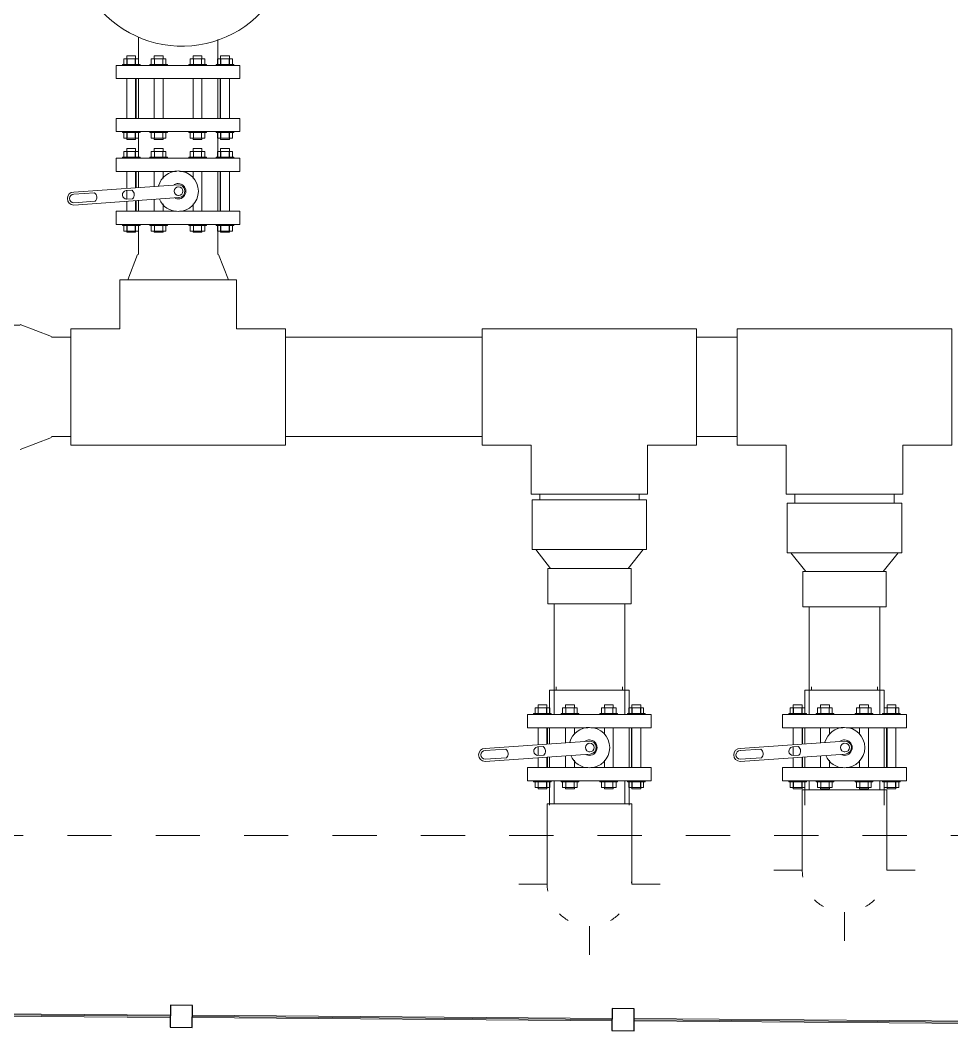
# Model space of a CAD drawing. Header units: metres. Extents: x -43 to 80, y -185 to 8.
# Drawn here: x 12.831 to 14.94, y -132.312 to -130.024 of the extents above; entities that cross this region are included whole.
import ezdxf

# ---------------------------------------------------------------- set-up
doc = ezdxf.new("R2010")
doc.units = ezdxf.units.M
doc.linetypes.add('Grid Line', pattern=[0.022225, 0.0127, -0.003175, 0.003175, -0.003175])
for name, color, linetype, lineweight in [('A-GLAZ-CWMG', 7, 'Continuous', 9), ('M-EQPM', 7, 'Continuous', 9), ('P-PIPE', 7, 'Continuous', 9), ('P-PIPE-CNTR', 7, 'Continuous', 9), ('S-GRID', 7, 'Continuous', 9)]:
    doc.layers.add(name, color=color, linetype=linetype, lineweight=lineweight)

# ---------------------------------------------------------------- blocks, each defined once
blk = doc.blocks.new('Circular Mullion - 5mm-2218549-N01 - ESTANQUE CABECERA')
at = {"layer": 'A-GLAZ-CWMG'}
for p, q in [((17.2669, -121.4235), (17.2597, -122.3734)), ((17.2622, -122.3735), (17.2694, -121.4235)), ((17.2647, -122.3735), (17.2719, -121.4235))]:
    blk.add_line(p, q, dxfattribs=at)
blk = doc.blocks.new('Rectangular Mullion - 50 x 50 mm-2216180-N01 - ESTANQUE CABECERA')
at = {"layer": 'A-GLAZ-CWMG', "lineweight": 25}
for p, q in [((-0.025, 0.025), (0.025, 0.025)), ((-0.025, -0.025), (-0.025, 0.025)), ((0.025, 0.025), (0.025, -0.025)), ((0.025, -0.025), (-0.025, -0.025))]:
    blk.add_line(p, q, dxfattribs=at)
blk = doc.blocks.new('HDPE - Codo - Codo-2263311-N01 - ESTANQUE CABECERA')
at = {"layer": 'P-PIPE'}
for p, q in [((14.0243, -131.7978), (14.0243, -131.8828)), ((14.1199, -131.7978), (14.0243, -131.7978)), ((14.2156, -131.7978), (14.1199, -131.7978)), ((14.2156, -131.8828), (14.2156, -131.7978))]:
    blk.add_line(p, q, dxfattribs=at)
at = {"layer": 'P-PIPE', "flags": 128}
for points in [[(14.0243, -131.8828), (14.0243, -131.8867), (14.0243, -131.8905), (14.0243, -131.8944), (14.0243, -131.8982), (14.0243, -131.902), (14.0243, -131.9058), (14.0243, -131.9095), (14.0243, -131.9132), (14.0243, -131.9168), (14.0243, -131.9204), (14.0243, -131.9239), (14.0243, -131.9274), (14.0243, -131.9308), (14.0243, -131.9341), (14.0243, -131.9373), (14.0243, -131.9404), (14.0243, -131.9435), (14.0243, -131.9464), (14.0243, -131.9493), (14.0243, -131.952), (14.0243, -131.9546), (14.0243, -131.9572), (14.0243, -131.9596), (14.0243, -131.9618), (14.0243, -131.964), (14.0243, -131.966), (14.0243, -131.9679), (14.0243, -131.9696), (14.0243, -131.9713), (14.0243, -131.9727), (14.0243, -131.974), (14.0243, -131.9752), (14.0243, -131.9763), (14.0243, -131.9771), (14.0243, -131.9779), (14.0243, -131.9785), (14.0243, -131.9789), (14.0243, -131.9792), (14.0243, -131.9793), (14.0243, -131.9793)], [(14.2156, -131.9793), (14.2156, -131.9792), (14.2156, -131.979), (14.2156, -131.9786), (14.2156, -131.978), (14.2156, -131.9774), (14.2156, -131.9765), (14.2156, -131.9755), (14.2156, -131.9744), (14.2156, -131.9731), (14.2156, -131.9717), (14.2156, -131.9701), (14.2156, -131.9684), (14.2156, -131.9665), (14.2156, -131.9645), (14.2156, -131.9624), (14.2156, -131.9602), (14.2156, -131.9578), (14.2156, -131.9553), (14.2156, -131.9527), (14.2156, -131.95), (14.2156, -131.9472), (14.2156, -131.9443), (14.2156, -131.9413), (14.2156, -131.9381), (14.2156, -131.9349), (14.2156, -131.9317), (14.2156, -131.9283), (14.2156, -131.9249), (14.2156, -131.9213), (14.2156, -131.9178), (14.2156, -131.9142), (14.2156, -131.9105), (14.2156, -131.9068), (14.2156, -131.903), (14.2156, -131.8992), (14.2156, -131.8954), (14.2156, -131.8916), (14.2156, -131.8877), (14.2156, -131.8839), (14.2156, -131.8828)]]:
    blk.add_lwpolyline(points, dxfattribs=at)
at = {"layer": 'P-PIPE'}
for start, end in [(178.6625, 189.6676), (1.4646, 2.9549), (225, 240), (300, 315)]:
    blk.add_arc((14.1199, -131.9793), 0.0956, start, end, dxfattribs=at)
blk = doc.blocks.new('Valvula con brida - Estandar - Valvula con brida - Estandar-V33-N01 - ESTANQUE CABECERA')
at = {"layer": 'P-PIPE'}
for p, q in [((-0.075, 0.1373), (-0.075, 0.13)), ((0.075, 0.13), (0.075, 0.1373)), ((-0.09, 0.13), (-0.09, 0.075)), ((0.09, 0.13), (-0.09, 0.13)), ((0.09, 0.075), (0.09, 0.13)), ((-0.1162, 0.0966), (-0.1162, 0.09)), ((-0.1162, 0.0966), (-0.1162, 0.075)), ((-0.1162, 0.0966), (-0.1162, 0.0966)), ((-0.1024, 0.0966), (-0.1162, 0.0966)), ((-0.0962, 0.0966), (-0.1024, 0.0966)), ((-0.0962, 0.0966), (-0.0963, 0.0966)), ((-0.0962, 0.09), (-0.0962, 0.0966)), ((-0.0962, 0.075), (-0.0962, 0.0966)), ((-0.054, 0.0966), (-0.054, 0.09)), ((-0.0348, 0.0966), (-0.054, 0.0966)), ((-0.034, 0.0966), (-0.0348, 0.0966)), ((-0.034, 0.09), (-0.034, 0.0966)), ((0.034, 0.0966), (0.034, 0.09)), ((0.0348, 0.0966), (0.034, 0.0966)), ((0.054, 0.0966), (0.0348, 0.0966)), ((0.054, 0.09), (0.054, 0.0966)), ((0.0962, 0.0966), (0.0962, 0.075)), ((0.0962, 0.0966), (0.0962, 0.09)), ((0.1024, 0.0966), (0.0962, 0.0966)), ((0.0963, 0.0966), (0.0962, 0.0966)), ((0.1162, 0.0966), (0.1024, 0.0966)), ((0.1162, 0.075), (0.1162, 0.0966)), ((0.1162, 0.09), (0.1162, 0.0966)), ((0.1162, 0.0966), (0.1162, 0.0966)), ((-0.14, 0.075), (-0.14, 0.045)), ((-0.14, 0.075), (0.14, 0.075)), ((-0.1262, 0.0773), (-0.1262, 0.075)), ((-0.0862, 0.0773), (-0.1262, 0.0773)), ((-0.1236, 0.0773), (-0.1262, 0.0773)), ((-0.1262, 0.0773), (-0.1262, 0.075)), ((-0.1236, 0.0773), (-0.1262, 0.0773)), ((-0.1236, 0.0773), (-0.1262, 0.0773)), ((-0.1231, 0.09), (-0.1156, 0.09)), ((-0.1231, 0.09), (-0.1231, 0.0773)), ((-0.1156, 0.0773), (-0.1231, 0.0773)), ((-0.1162, 0.0773), (-0.1162, 0.075)), ((-0.1156, 0.09), (-0.0969, 0.09)), ((-0.1156, 0.09), (-0.1156, 0.0773)), ((-0.0969, 0.0773), (-0.1156, 0.0773)), ((-0.0969, 0.09), (-0.0897, 0.09)), ((-0.0969, 0.0773), (-0.0969, 0.09)), ((-0.0897, 0.0773), (-0.0969, 0.0773)), ((-0.0962, 0.075), (-0.0962, 0.0773)), ((-0.0897, 0.09), (-0.0897, 0.0773)), ((-0.0862, 0.0773), (-0.0889, 0.0773)), ((-0.0862, 0.075), (-0.0862, 0.0773)), ((-0.064, 0.0773), (-0.064, 0.075)), ((-0.024, 0.0773), (-0.064, 0.0773)), ((-0.0613, 0.0773), (-0.064, 0.0773)), ((-0.0608, 0.09), (-0.0533, 0.09)), ((-0.0608, 0.09), (-0.0608, 0.0773)), ((-0.0533, 0.0773), (-0.0608, 0.0773)), ((-0.054, 0.0773), (-0.054, 0.075)), ((-0.0533, 0.09), (-0.0347, 0.09)), ((-0.0533, 0.09), (-0.0533, 0.0773)), ((-0.0347, 0.0773), (-0.0533, 0.0773)), ((-0.0347, 0.09), (-0.0276, 0.09)), ((-0.0347, 0.0773), (-0.0347, 0.09)), ((-0.0276, 0.0773), (-0.0347, 0.0773)), ((-0.034, 0.075), (-0.034, 0.0773)), ((-0.0276, 0.09), (-0.0276, 0.0773)), ((-0.024, 0.0773), (-0.0267, 0.0773)), ((-0.024, 0.075), (-0.024, 0.0773)), ((0.024, 0.0773), (0.024, 0.075)), ((0.064, 0.0773), (0.024, 0.0773)), ((0.0267, 0.0773), (0.024, 0.0773)), ((0.0272, 0.09), (0.0347, 0.09)), ((0.0272, 0.09), (0.0272, 0.0773)), ((0.0347, 0.0773), (0.0272, 0.0773)), ((0.034, 0.0773), (0.034, 0.075)), ((0.0347, 0.09), (0.0533, 0.09)), ((0.0347, 0.09), (0.0347, 0.0773)), ((0.0533, 0.0773), (0.0347, 0.0773)), ((0.0533, 0.09), (0.0606, 0.09)), ((0.0533, 0.0773), (0.0533, 0.09)), ((0.0606, 0.0773), (0.0533, 0.0773)), ((0.054, 0.075), (0.054, 0.0773)), ((0.0606, 0.09), (0.0606, 0.0773)), ((0.064, 0.0773), (0.0613, 0.0773)), ((0.064, 0.075), (0.064, 0.0773)), ((0.0862, 0.0773), (0.0862, 0.075)), ((0.1262, 0.0773), (0.0862, 0.0773)), ((0.0889, 0.0773), (0.0862, 0.0773)), ((0.0894, 0.09), (0.0969, 0.09)), ((0.0894, 0.09), (0.0894, 0.0773)), ((0.0969, 0.0773), (0.0894, 0.0773)), ((0.0962, 0.0773), (0.0962, 0.075)), ((0.0969, 0.09), (0.1156, 0.09)), ((0.0969, 0.09), (0.0969, 0.0773)), ((0.1156, 0.0773), (0.0969, 0.0773)), ((0.1156, 0.09), (0.1228, 0.09)), ((0.1156, 0.0773), (0.1156, 0.09)), ((0.1228, 0.0773), (0.1156, 0.0773)), ((0.1162, 0.075), (0.1162, 0.0773)), ((0.1228, 0.09), (0.1228, 0.0773)), ((0.1262, 0.0773), (0.1236, 0.0773)), ((0.1262, 0.0773), (0.1236, 0.0773)), ((0.1262, 0.0773), (0.1236, 0.0773)), ((0.1262, 0.075), (0.1262, 0.0773)), ((0.1262, 0.075), (0.1262, 0.0773)), ((0.14, 0.045), (0.14, 0.075)), ((-0.14, 0.045), (-0.0035, 0.045)), ((-0.1162, 0.045), (-0.1162, 0.0065)), ((-0.1162, 0.045), (-0.1162, 0.0065)), ((-0.0962, 0.0079), (-0.0962, 0.045)), ((-0.0962, 0.0079), (-0.0962, 0.045)), ((-0.095, 0.045), (-0.095, 0.008)), ((-0.09, 0.045), (-0.09, 0.0084)), ((-0.054, 0.045), (-0.054, 0.0109)), ((-0.034, 0.0299), (-0.034, 0.045)), ((0.0035, 0.045), (0.14, 0.045)), ((0.034, 0.045), (0.034, 0.0299)), ((0.054, -0.045), (0.054, 0.045)), ((0.09, -0.045), (0.09, 0.045)), ((0.095, -0.045), (0.095, 0.045)), ((0.0962, 0.045), (0.0962, -0.045)), ((0.0962, 0.045), (0.0962, -0.045)), ((0.1162, -0.045), (0.1162, 0.045)), ((0.1162, -0.045), (0.1162, 0.045)), ((0, 0.0147), (-0.236, -0.0018)), ((-0.1178, 0.0014), (-0.1044, 0.0024)), ((-0.1162, 0.0016), (-0.1162, -0.0178)), ((-0.1162, 0.0016), (-0.1162, -0.0178)), ((-0.1878, -0.0228), (-0.2361, -0.0262)), ((-0.236, -0.0312), (0.002, -0.0145)), ((-0.2358, -0.0068), (-0.1892, -0.0036)), ((-0.1031, -0.0169), (-0.1164, -0.0178)), ((-0.1162, -0.0228), (-0.1162, -0.045)), ((-0.1162, -0.0228), (-0.1162, -0.045)), ((-0.0962, -0.045), (-0.0962, -0.0214)), ((-0.0962, -0.045), (-0.0962, -0.0214)), ((-0.095, -0.0213), (-0.095, -0.045)), ((-0.09, -0.021), (-0.09, -0.045)), ((-0.054, -0.0184), (-0.054, -0.045)), ((-0.14, -0.045), (-0.14, -0.075)), ((-0.14, -0.045), (-0.0035, -0.045)), ((-0.034, -0.045), (-0.034, -0.0287)), ((0.0035, -0.045), (0.14, -0.045)), ((0.034, -0.0287), (0.034, -0.045)), ((0.14, -0.075), (0.14, -0.045)), ((-0.14, -0.075), (0.14, -0.075)), ((-0.1262, -0.075), (-0.1262, -0.0773)), ((-0.1262, -0.075), (-0.1262, -0.0773)), ((-0.1262, -0.0773), (-0.1236, -0.0773)), ((-0.1262, -0.0773), (-0.0862, -0.0773)), ((-0.1262, -0.0773), (-0.1236, -0.0773)), ((-0.1262, -0.0773), (-0.1236, -0.0773)), ((-0.1231, -0.0773), (-0.1156, -0.0773)), ((-0.1231, -0.0773), (-0.1231, -0.09)), ((-0.1156, -0.09), (-0.1231, -0.09)), ((-0.1162, -0.075), (-0.1162, -0.0773)), ((-0.1162, -0.075), (-0.1162, -0.093)), ((-0.1162, -0.09), (-0.1162, -0.093)), ((-0.1156, -0.0773), (-0.0969, -0.0773)), ((-0.1156, -0.0773), (-0.1156, -0.09)), ((-0.0969, -0.09), (-0.1156, -0.09)), ((-0.0969, -0.0773), (-0.0897, -0.0773)), ((-0.0969, -0.09), (-0.0969, -0.0773)), ((-0.0897, -0.09), (-0.0969, -0.09)), ((-0.0962, -0.0773), (-0.0962, -0.075)), ((-0.0962, -0.093), (-0.0962, -0.075)), ((-0.0962, -0.093), (-0.0962, -0.09)), ((-0.09, -0.075), (-0.09, -0.13)), ((-0.0897, -0.0773), (-0.0897, -0.09)), ((-0.0889, -0.0773), (-0.0862, -0.0773)), ((-0.0862, -0.0773), (-0.0862, -0.075)), ((-0.064, -0.075), (-0.064, -0.0773)), ((-0.064, -0.0773), (-0.0613, -0.0773)), ((-0.064, -0.0773), (-0.024, -0.0773)), ((-0.0608, -0.0773), (-0.0533, -0.0773)), ((-0.0608, -0.0773), (-0.0608, -0.09)), ((-0.0533, -0.09), (-0.0608, -0.09)), ((-0.054, -0.075), (-0.054, -0.0773)), ((-0.054, -0.09), (-0.054, -0.093)), ((-0.0533, -0.0773), (-0.0347, -0.0773)), ((-0.0533, -0.0773), (-0.0533, -0.09)), ((-0.0347, -0.09), (-0.0533, -0.09)), ((-0.0347, -0.0773), (-0.0276, -0.0773)), ((-0.0347, -0.09), (-0.0347, -0.0773)), ((-0.0276, -0.09), (-0.0347, -0.09)), ((-0.034, -0.0773), (-0.034, -0.075)), ((-0.034, -0.093), (-0.034, -0.09)), ((-0.0276, -0.0773), (-0.0276, -0.09)), ((-0.0267, -0.0773), (-0.024, -0.0773)), ((-0.024, -0.0773), (-0.024, -0.075)), ((0.024, -0.075), (0.024, -0.0773)), ((0.024, -0.0773), (0.0267, -0.0773)), ((0.024, -0.0773), (0.064, -0.0773)), ((0.0272, -0.0773), (0.0347, -0.0773)), ((0.0272, -0.0773), (0.0272, -0.09)), ((0.0347, -0.09), (0.0272, -0.09)), ((0.034, -0.075), (0.034, -0.0773)), ((0.034, -0.09), (0.034, -0.093)), ((0.0347, -0.0773), (0.0533, -0.0773)), ((0.0347, -0.0773), (0.0347, -0.09)), ((0.0533, -0.09), (0.0347, -0.09)), ((0.0533, -0.0773), (0.0606, -0.0773)), ((0.0533, -0.09), (0.0533, -0.0773)), ((0.0606, -0.09), (0.0533, -0.09)), ((0.054, -0.0773), (0.054, -0.075)), ((0.054, -0.093), (0.054, -0.09)), ((0.0606, -0.0773), (0.0606, -0.09)), ((0.0613, -0.0773), (0.064, -0.0773)), ((0.064, -0.0773), (0.064, -0.075)), ((0.0862, -0.075), (0.0862, -0.0773)), ((0.0862, -0.0773), (0.0889, -0.0773)), ((0.0862, -0.0773), (0.1262, -0.0773)), ((0.0894, -0.0773), (0.0969, -0.0773)), ((0.0894, -0.0773), (0.0894, -0.09)), ((0.0969, -0.09), (0.0894, -0.09)), ((0.09, -0.13), (0.09, -0.075)), ((0.0962, -0.075), (0.0962, -0.093)), ((0.0962, -0.075), (0.0962, -0.0773)), ((0.0962, -0.09), (0.0962, -0.093)), ((0.0969, -0.0773), (0.1156, -0.0773)), ((0.0969, -0.0773), (0.0969, -0.09)), ((0.1156, -0.09), (0.0969, -0.09)), ((0.1156, -0.0773), (0.1228, -0.0773)), ((0.1156, -0.09), (0.1156, -0.0773)), ((0.1228, -0.09), (0.1156, -0.09)), ((0.1162, -0.093), (0.1162, -0.075)), ((0.1162, -0.0773), (0.1162, -0.075)), ((0.1162, -0.093), (0.1162, -0.09)), ((0.1228, -0.0773), (0.1228, -0.09)), ((0.1236, -0.0773), (0.1262, -0.0773)), ((0.1236, -0.0773), (0.1262, -0.0773)), ((0.1236, -0.0773), (0.1262, -0.0773)), ((0.1262, -0.0773), (0.1262, -0.075)), ((0.1262, -0.0773), (0.1262, -0.075)), ((-0.1162, -0.093), (-0.1162, -0.093)), ((-0.1162, -0.093), (-0.1024, -0.093)), ((-0.1024, -0.093), (-0.0962, -0.093)), ((-0.0963, -0.093), (-0.0962, -0.093)), ((-0.054, -0.093), (-0.0348, -0.093)), ((-0.0348, -0.093), (-0.034, -0.093)), ((0.034, -0.093), (0.0348, -0.093)), ((0.0348, -0.093), (0.054, -0.093)), ((0.0962, -0.093), (0.1024, -0.093)), ((0.0962, -0.093), (0.0963, -0.093)), ((0.1024, -0.093), (0.1162, -0.093)), ((0.1162, -0.093), (0.1162, -0.093))]:
    blk.add_line(p, q, dxfattribs=at)
for centre, radius, start, end in [((0, 0), 0.0459, 90, 164.7602), ((0, 0), 0.0459, 270, 90), ((-0.1163, -0.0081), 0.00966, 98.9279, 269.0721), ((-0.1121, -0.0078), 0.0128, 315.162, 52.838), ((0.001, 0.0001), 0.01, 0, 180), ((0.001, 0.0001), 0.01, 180, 0), ((0, 0), 0.0175, 90, 119.9711), ((0.001, 0.0001), 0.01, 105, 135), ((0, 0), 0.0175, 270, 90), ((0.001, 0.0001), 0.0146, 274, 94), ((-0.236, -0.0165), 0.0147, 90, 270), ((-0.236, -0.0165), 0.00966, 89.0721, 269.0721), ((-0.1969, -0.0138), 0.0128, 315.162, 52.838), ((0, 0), 0.0459, 202.9161, 270), ((0, 0), 0.0175, 248.6866, 270), ((0.001, 0.0001), 0.01, 225, 270)]:
    blk.add_arc(centre, radius, start, end, dxfattribs=at)
blk = doc.blocks.new('Valvula con brida - Estandar - Valvula con brida - Estandar-V34-N01 - ESTANQUE CABECERA')
at = {"layer": 'P-PIPE'}
for p, q in [((-0.09, 0.13), (-0.09, 0.075)), ((0.09, 0.075), (0.09, 0.13)), ((-0.1162, 0.0966), (-0.1162, 0.09)), ((-0.1162, 0.0966), (-0.1162, 0.075)), ((-0.1162, 0.0966), (-0.1162, 0.0966)), ((-0.1024, 0.0966), (-0.1162, 0.0966)), ((-0.0962, 0.0966), (-0.1024, 0.0966)), ((-0.0962, 0.0966), (-0.0963, 0.0966)), ((-0.0962, 0.09), (-0.0962, 0.0966)), ((-0.0962, 0.075), (-0.0962, 0.0966)), ((-0.054, 0.0966), (-0.054, 0.09)), ((-0.0348, 0.0966), (-0.054, 0.0966)), ((-0.034, 0.0966), (-0.0348, 0.0966)), ((-0.034, 0.09), (-0.034, 0.0966)), ((0.034, 0.0966), (0.034, 0.09)), ((0.0348, 0.0966), (0.034, 0.0966)), ((0.054, 0.0966), (0.0348, 0.0966)), ((0.054, 0.09), (0.054, 0.0966)), ((0.0962, 0.0966), (0.0962, 0.075)), ((0.0962, 0.0966), (0.0962, 0.09)), ((0.1024, 0.0966), (0.0962, 0.0966)), ((0.0963, 0.0966), (0.0962, 0.0966)), ((0.1162, 0.0966), (0.1024, 0.0966)), ((0.1162, 0.075), (0.1162, 0.0966)), ((0.1162, 0.09), (0.1162, 0.0966)), ((0.1162, 0.0966), (0.1162, 0.0966)), ((-0.14, 0.075), (-0.14, 0.045)), ((-0.14, 0.075), (0.14, 0.075)), ((-0.1262, 0.0773), (-0.1262, 0.075)), ((-0.0862, 0.0773), (-0.1262, 0.0773)), ((-0.1236, 0.0773), (-0.1262, 0.0773)), ((-0.1262, 0.0773), (-0.1262, 0.075)), ((-0.1236, 0.0773), (-0.1262, 0.0773)), ((-0.1236, 0.0773), (-0.1262, 0.0773)), ((-0.1231, 0.09), (-0.1156, 0.09)), ((-0.1231, 0.09), (-0.1231, 0.0773)), ((-0.1156, 0.0773), (-0.1231, 0.0773)), ((-0.1162, 0.0773), (-0.1162, 0.075)), ((-0.1156, 0.09), (-0.0969, 0.09)), ((-0.1156, 0.09), (-0.1156, 0.0773)), ((-0.0969, 0.0773), (-0.1156, 0.0773)), ((-0.0969, 0.09), (-0.0897, 0.09)), ((-0.0969, 0.0773), (-0.0969, 0.09)), ((-0.0897, 0.0773), (-0.0969, 0.0773)), ((-0.0962, 0.075), (-0.0962, 0.0773)), ((-0.0897, 0.09), (-0.0897, 0.0773)), ((-0.0862, 0.0773), (-0.0889, 0.0773)), ((-0.0862, 0.075), (-0.0862, 0.0773)), ((-0.064, 0.0773), (-0.064, 0.075)), ((-0.024, 0.0773), (-0.064, 0.0773)), ((-0.0613, 0.0773), (-0.064, 0.0773)), ((-0.0608, 0.09), (-0.0533, 0.09)), ((-0.0608, 0.09), (-0.0608, 0.0773)), ((-0.0533, 0.0773), (-0.0608, 0.0773)), ((-0.054, 0.0773), (-0.054, 0.075)), ((-0.0533, 0.09), (-0.0347, 0.09)), ((-0.0533, 0.09), (-0.0533, 0.0773)), ((-0.0347, 0.0773), (-0.0533, 0.0773)), ((-0.0347, 0.09), (-0.0276, 0.09)), ((-0.0347, 0.0773), (-0.0347, 0.09)), ((-0.0276, 0.0773), (-0.0347, 0.0773)), ((-0.034, 0.075), (-0.034, 0.0773)), ((-0.0276, 0.09), (-0.0276, 0.0773)), ((-0.024, 0.0773), (-0.0267, 0.0773)), ((-0.024, 0.075), (-0.024, 0.0773)), ((0.024, 0.0773), (0.024, 0.075)), ((0.064, 0.0773), (0.024, 0.0773)), ((0.0267, 0.0773), (0.024, 0.0773)), ((0.0272, 0.09), (0.0347, 0.09)), ((0.0272, 0.09), (0.0272, 0.0773)), ((0.0347, 0.0773), (0.0272, 0.0773)), ((0.034, 0.0773), (0.034, 0.075)), ((0.0347, 0.09), (0.0533, 0.09)), ((0.0347, 0.09), (0.0347, 0.0773)), ((0.0533, 0.0773), (0.0347, 0.0773)), ((0.0533, 0.09), (0.0606, 0.09)), ((0.0533, 0.0773), (0.0533, 0.09)), ((0.0606, 0.0773), (0.0533, 0.0773)), ((0.054, 0.075), (0.054, 0.0773)), ((0.0606, 0.09), (0.0606, 0.0773)), ((0.064, 0.0773), (0.0613, 0.0773)), ((0.064, 0.075), (0.064, 0.0773)), ((0.0862, 0.0773), (0.0862, 0.075)), ((0.1262, 0.0773), (0.0862, 0.0773)), ((0.0889, 0.0773), (0.0862, 0.0773)), ((0.0894, 0.09), (0.0969, 0.09)), ((0.0894, 0.09), (0.0894, 0.0773)), ((0.0969, 0.0773), (0.0894, 0.0773)), ((0.0962, 0.0773), (0.0962, 0.075)), ((0.0969, 0.09), (0.1156, 0.09)), ((0.0969, 0.09), (0.0969, 0.0773)), ((0.1156, 0.0773), (0.0969, 0.0773)), ((0.1156, 0.09), (0.1228, 0.09)), ((0.1156, 0.0773), (0.1156, 0.09)), ((0.1228, 0.0773), (0.1156, 0.0773)), ((0.1162, 0.075), (0.1162, 0.0773)), ((0.1228, 0.09), (0.1228, 0.0773)), ((0.1262, 0.0773), (0.1236, 0.0773)), ((0.1262, 0.0773), (0.1236, 0.0773)), ((0.1262, 0.0773), (0.1236, 0.0773)), ((0.1262, 0.075), (0.1262, 0.0773)), ((0.1262, 0.075), (0.1262, 0.0773)), ((0.14, 0.045), (0.14, 0.075)), ((-0.14, 0.045), (-0.0035, 0.045)), ((-0.1162, 0.045), (-0.1162, 0.0065)), ((-0.1162, 0.045), (-0.1162, 0.0065)), ((-0.0962, 0.0079), (-0.0962, 0.045)), ((-0.0962, 0.0079), (-0.0962, 0.045)), ((-0.095, 0.045), (-0.095, 0.008)), ((-0.09, 0.045), (-0.09, 0.0084)), ((-0.054, 0.045), (-0.054, 0.0109)), ((-0.034, 0.0287), (-0.034, 0.045)), ((0.0035, 0.045), (0.14, 0.045)), ((0.034, 0.045), (0.034, 0.0287)), ((0.054, -0.045), (0.054, 0.045)), ((0.09, -0.045), (0.09, 0.045)), ((0.095, -0.045), (0.095, 0.045)), ((0.0962, 0.045), (0.0962, -0.045)), ((0.0962, 0.045), (0.0962, -0.045)), ((0.1162, -0.045), (0.1162, 0.045)), ((0.1162, -0.045), (0.1162, 0.045)), ((0, 0.0147), (-0.236, -0.0018)), ((-0.1178, 0.0014), (-0.1044, 0.0024)), ((-0.1162, 0.0016), (-0.1162, -0.0178)), ((-0.1162, 0.0016), (-0.1162, -0.0178)), ((-0.1878, -0.0228), (-0.2361, -0.0262)), ((-0.236, -0.0312), (0.002, -0.0145)), ((-0.2358, -0.0068), (-0.1892, -0.0036)), ((-0.1031, -0.0169), (-0.1164, -0.0178)), ((-0.1162, -0.0228), (-0.1162, -0.045)), ((-0.1162, -0.0228), (-0.1162, -0.045)), ((-0.0962, -0.045), (-0.0962, -0.0214)), ((-0.0962, -0.045), (-0.0962, -0.0214)), ((-0.095, -0.0213), (-0.095, -0.045)), ((-0.09, -0.021), (-0.09, -0.045)), ((-0.054, -0.0184), (-0.054, -0.045)), ((-0.14, -0.045), (-0.14, -0.075)), ((-0.14, -0.045), (-0.0035, -0.045)), ((-0.034, -0.045), (-0.034, -0.0287)), ((0.0035, -0.045), (0.14, -0.045)), ((0.034, -0.0287), (0.034, -0.045)), ((0.14, -0.075), (0.14, -0.045)), ((-0.14, -0.075), (0.14, -0.075)), ((-0.1262, -0.075), (-0.1262, -0.0773)), ((-0.1262, -0.075), (-0.1262, -0.0773)), ((-0.1262, -0.0773), (-0.1236, -0.0773)), ((-0.1262, -0.0773), (-0.0862, -0.0773)), ((-0.1262, -0.0773), (-0.1236, -0.0773)), ((-0.1262, -0.0773), (-0.1236, -0.0773)), ((-0.1231, -0.0773), (-0.1156, -0.0773)), ((-0.1231, -0.0773), (-0.1231, -0.09)), ((-0.1156, -0.09), (-0.1231, -0.09)), ((-0.1162, -0.075), (-0.1162, -0.0773)), ((-0.1162, -0.075), (-0.1162, -0.093)), ((-0.1162, -0.09), (-0.1162, -0.093)), ((-0.1156, -0.0773), (-0.0969, -0.0773)), ((-0.1156, -0.0773), (-0.1156, -0.09)), ((-0.0969, -0.09), (-0.1156, -0.09)), ((-0.0969, -0.0773), (-0.0897, -0.0773)), ((-0.0969, -0.09), (-0.0969, -0.0773)), ((-0.0897, -0.09), (-0.0969, -0.09)), ((-0.0962, -0.0773), (-0.0962, -0.075)), ((-0.0962, -0.093), (-0.0962, -0.075)), ((-0.0962, -0.093), (-0.0962, -0.09)), ((-0.09, -0.075), (-0.09, -0.13)), ((-0.0897, -0.0773), (-0.0897, -0.09)), ((-0.0889, -0.0773), (-0.0862, -0.0773)), ((-0.0862, -0.0773), (-0.0862, -0.075)), ((-0.064, -0.075), (-0.064, -0.0773)), ((-0.064, -0.0773), (-0.0613, -0.0773)), ((-0.064, -0.0773), (-0.024, -0.0773)), ((-0.0608, -0.0773), (-0.0533, -0.0773)), ((-0.0608, -0.0773), (-0.0608, -0.09)), ((-0.0533, -0.09), (-0.0608, -0.09)), ((-0.054, -0.075), (-0.054, -0.0773)), ((-0.054, -0.09), (-0.054, -0.093)), ((-0.0533, -0.0773), (-0.0347, -0.0773)), ((-0.0533, -0.0773), (-0.0533, -0.09)), ((-0.0347, -0.09), (-0.0533, -0.09)), ((-0.0347, -0.0773), (-0.0276, -0.0773)), ((-0.0347, -0.09), (-0.0347, -0.0773)), ((-0.0276, -0.09), (-0.0347, -0.09)), ((-0.034, -0.0773), (-0.034, -0.075)), ((-0.034, -0.093), (-0.034, -0.09)), ((-0.0276, -0.0773), (-0.0276, -0.09)), ((-0.0267, -0.0773), (-0.024, -0.0773)), ((-0.024, -0.0773), (-0.024, -0.075)), ((0.024, -0.075), (0.024, -0.0773)), ((0.024, -0.0773), (0.0267, -0.0773)), ((0.024, -0.0773), (0.064, -0.0773)), ((0.0272, -0.0773), (0.0347, -0.0773)), ((0.0272, -0.0773), (0.0272, -0.09)), ((0.0347, -0.09), (0.0272, -0.09)), ((0.034, -0.075), (0.034, -0.0773)), ((0.034, -0.09), (0.034, -0.093)), ((0.0347, -0.0773), (0.0533, -0.0773)), ((0.0347, -0.0773), (0.0347, -0.09)), ((0.0533, -0.09), (0.0347, -0.09)), ((0.0533, -0.0773), (0.0606, -0.0773)), ((0.0533, -0.09), (0.0533, -0.0773)), ((0.0606, -0.09), (0.0533, -0.09)), ((0.054, -0.0773), (0.054, -0.075)), ((0.054, -0.093), (0.054, -0.09)), ((0.0606, -0.0773), (0.0606, -0.09)), ((0.0613, -0.0773), (0.064, -0.0773)), ((0.064, -0.0773), (0.064, -0.075)), ((0.0862, -0.075), (0.0862, -0.0773)), ((0.0862, -0.0773), (0.0889, -0.0773)), ((0.0862, -0.0773), (0.1262, -0.0773)), ((0.0894, -0.0773), (0.0969, -0.0773)), ((0.0894, -0.0773), (0.0894, -0.09)), ((0.0969, -0.09), (0.0894, -0.09)), ((0.09, -0.13), (0.09, -0.075)), ((0.0962, -0.075), (0.0962, -0.093)), ((0.0962, -0.075), (0.0962, -0.0773)), ((0.0962, -0.09), (0.0962, -0.093)), ((0.0969, -0.0773), (0.1156, -0.0773)), ((0.0969, -0.0773), (0.0969, -0.09)), ((0.1156, -0.09), (0.0969, -0.09)), ((0.1156, -0.0773), (0.1228, -0.0773)), ((0.1156, -0.09), (0.1156, -0.0773)), ((0.1228, -0.09), (0.1156, -0.09)), ((0.1162, -0.093), (0.1162, -0.075)), ((0.1162, -0.0773), (0.1162, -0.075)), ((0.1162, -0.093), (0.1162, -0.09)), ((0.1228, -0.0773), (0.1228, -0.09)), ((0.1236, -0.0773), (0.1262, -0.0773)), ((0.1236, -0.0773), (0.1262, -0.0773)), ((0.1236, -0.0773), (0.1262, -0.0773)), ((0.1262, -0.0773), (0.1262, -0.075)), ((0.1262, -0.0773), (0.1262, -0.075)), ((-0.1162, -0.093), (-0.1162, -0.093)), ((-0.1162, -0.093), (-0.1024, -0.093)), ((-0.1024, -0.093), (-0.0962, -0.093)), ((-0.0963, -0.093), (-0.0962, -0.093)), ((-0.054, -0.093), (-0.0348, -0.093)), ((-0.0348, -0.093), (-0.034, -0.093)), ((0.034, -0.093), (0.0348, -0.093)), ((0.0348, -0.093), (0.054, -0.093)), ((0.0962, -0.093), (0.1024, -0.093)), ((0.0962, -0.093), (0.0963, -0.093)), ((0.1024, -0.093), (0.1162, -0.093)), ((0.1162, -0.093), (0.1162, -0.093))]:
    blk.add_line(p, q, dxfattribs=at)
for centre, radius, start, end in [((0, 0), 0.0459, 90, 164.7602), ((0, 0), 0.0459, 270, 90), ((-0.1163, -0.0081), 0.00966, 98.9279, 269.0721), ((-0.1121, -0.0078), 0.0128, 315.162, 52.838), ((0.001, 0.0001), 0.01, 0, 180), ((0.001, 0.0001), 0.01, 180, 0), ((0, 0), 0.0175, 90, 119.9711), ((0.001, 0.0001), 0.01, 105, 135), ((0, 0), 0.0175, 270, 90), ((0.001, 0.0001), 0.0146, 274, 94), ((-0.236, -0.0165), 0.0147, 90, 270), ((-0.236, -0.0165), 0.00966, 89.0721, 269.0721), ((-0.1969, -0.0138), 0.0128, 315.162, 52.838), ((0, 0), 0.0459, 202.9161, 270), ((0, 0), 0.0175, 248.6866, 270), ((0.001, 0.0001), 0.01, 225, 270)]:
    blk.add_arc(centre, radius, start, end, dxfattribs=at)
blk = doc.blocks.new('Brida - Estandar - Brida - Estandar-2276185-N01 - ESTANQUE CABECERA')
at = {"layer": 'P-PIPE'}
for p, q in [((-0.09, 0.13), (-0.09, 0.075)), ((0.09, 0.075), (0.09, 0.13)), ((-0.1162, 0.0966), (-0.1162, 0.09)), ((-0.1162, 0.0966), (-0.1162, 0.075)), ((-0.1162, 0.0966), (-0.1162, 0.0966)), ((-0.1024, 0.0966), (-0.1162, 0.0966)), ((-0.0962, 0.0966), (-0.1024, 0.0966)), ((-0.0962, 0.0966), (-0.0963, 0.0966)), ((-0.0962, 0.09), (-0.0962, 0.0966)), ((-0.0962, 0.075), (-0.0962, 0.0966)), ((-0.054, 0.0966), (-0.054, 0.09)), ((-0.0348, 0.0966), (-0.054, 0.0966)), ((-0.034, 0.0966), (-0.0348, 0.0966)), ((-0.034, 0.09), (-0.034, 0.0966)), ((0.034, 0.0966), (0.034, 0.09)), ((0.0348, 0.0966), (0.034, 0.0966)), ((0.054, 0.0966), (0.0348, 0.0966)), ((0.054, 0.09), (0.054, 0.0966)), ((0.0962, 0.0966), (0.0962, 0.075)), ((0.0962, 0.0966), (0.0962, 0.09)), ((0.1024, 0.0966), (0.0962, 0.0966)), ((0.0963, 0.0966), (0.0962, 0.0966)), ((0.1162, 0.0966), (0.1024, 0.0966)), ((0.1162, 0.075), (0.1162, 0.0966)), ((0.1162, 0.09), (0.1162, 0.0966)), ((0.1162, 0.0966), (0.1162, 0.0966)), ((-0.14, 0.075), (-0.14, 0.045)), ((-0.14, 0.075), (0.14, 0.075)), ((-0.1262, 0.0773), (-0.1262, 0.075)), ((-0.0862, 0.0773), (-0.1262, 0.0773)), ((-0.1236, 0.0773), (-0.1262, 0.0773)), ((-0.1262, 0.0773), (-0.1262, 0.075)), ((-0.1236, 0.0773), (-0.1262, 0.0773)), ((-0.1236, 0.0773), (-0.1262, 0.0773)), ((-0.1231, 0.09), (-0.1156, 0.09)), ((-0.1231, 0.09), (-0.1231, 0.0773)), ((-0.1156, 0.0773), (-0.1231, 0.0773)), ((-0.1162, 0.0773), (-0.1162, 0.075)), ((-0.1156, 0.09), (-0.0969, 0.09)), ((-0.1156, 0.09), (-0.1156, 0.0773)), ((-0.0969, 0.0773), (-0.1156, 0.0773)), ((-0.0969, 0.09), (-0.0897, 0.09)), ((-0.0969, 0.0773), (-0.0969, 0.09)), ((-0.0897, 0.0773), (-0.0969, 0.0773)), ((-0.0962, 0.075), (-0.0962, 0.0773)), ((-0.0897, 0.09), (-0.0897, 0.0773)), ((-0.0862, 0.0773), (-0.0889, 0.0773)), ((-0.0862, 0.075), (-0.0862, 0.0773)), ((-0.064, 0.0773), (-0.064, 0.075)), ((-0.024, 0.0773), (-0.064, 0.0773)), ((-0.0613, 0.0773), (-0.064, 0.0773)), ((-0.0608, 0.09), (-0.0533, 0.09)), ((-0.0608, 0.09), (-0.0608, 0.0773)), ((-0.0533, 0.0773), (-0.0608, 0.0773)), ((-0.054, 0.0773), (-0.054, 0.075)), ((-0.0533, 0.09), (-0.0347, 0.09)), ((-0.0533, 0.09), (-0.0533, 0.0773)), ((-0.0347, 0.0773), (-0.0533, 0.0773)), ((-0.0347, 0.09), (-0.0276, 0.09)), ((-0.0347, 0.0773), (-0.0347, 0.09)), ((-0.0276, 0.0773), (-0.0347, 0.0773)), ((-0.034, 0.075), (-0.034, 0.0773)), ((-0.0276, 0.09), (-0.0276, 0.0773)), ((-0.024, 0.0773), (-0.0267, 0.0773)), ((-0.024, 0.075), (-0.024, 0.0773)), ((0.024, 0.0773), (0.024, 0.075)), ((0.064, 0.0773), (0.024, 0.0773)), ((0.0267, 0.0773), (0.024, 0.0773)), ((0.0272, 0.09), (0.0347, 0.09)), ((0.0272, 0.09), (0.0272, 0.0773)), ((0.0347, 0.0773), (0.0272, 0.0773)), ((0.034, 0.0773), (0.034, 0.075)), ((0.0347, 0.09), (0.0533, 0.09)), ((0.0347, 0.09), (0.0347, 0.0773)), ((0.0533, 0.0773), (0.0347, 0.0773)), ((0.0533, 0.09), (0.0606, 0.09)), ((0.0533, 0.0773), (0.0533, 0.09)), ((0.0606, 0.0773), (0.0533, 0.0773)), ((0.054, 0.075), (0.054, 0.0773)), ((0.0606, 0.09), (0.0606, 0.0773)), ((0.064, 0.0773), (0.0613, 0.0773)), ((0.064, 0.075), (0.064, 0.0773)), ((0.0862, 0.0773), (0.0862, 0.075)), ((0.1262, 0.0773), (0.0862, 0.0773)), ((0.0889, 0.0773), (0.0862, 0.0773)), ((0.0894, 0.09), (0.0969, 0.09)), ((0.0894, 0.09), (0.0894, 0.0773)), ((0.0969, 0.0773), (0.0894, 0.0773)), ((0.0962, 0.0773), (0.0962, 0.075)), ((0.0969, 0.09), (0.1156, 0.09)), ((0.0969, 0.09), (0.0969, 0.0773)), ((0.1156, 0.0773), (0.0969, 0.0773)), ((0.1156, 0.09), (0.1228, 0.09)), ((0.1156, 0.0773), (0.1156, 0.09)), ((0.1228, 0.0773), (0.1156, 0.0773)), ((0.1162, 0.075), (0.1162, 0.0773)), ((0.1228, 0.09), (0.1228, 0.0773)), ((0.1262, 0.0773), (0.1236, 0.0773)), ((0.1262, 0.0773), (0.1236, 0.0773)), ((0.1262, 0.0773), (0.1236, 0.0773)), ((0.1262, 0.075), (0.1262, 0.0773)), ((0.1262, 0.075), (0.1262, 0.0773)), ((0.14, 0.045), (0.14, 0.075)), ((-0.14, 0.045), (0.14, 0.045)), ((-0.1162, 0.045), (-0.1162, -0.045)), ((-0.1162, 0.045), (-0.1162, -0.045)), ((-0.0962, -0.045), (-0.0962, 0.045)), ((-0.0962, -0.045), (-0.0962, 0.045)), ((-0.095, 0.045), (-0.095, -0.045)), ((-0.09, 0.045), (-0.09, -0.045)), ((-0.054, 0.045), (-0.054, -0.045)), ((-0.034, -0.045), (-0.034, 0.045)), ((0.034, 0.045), (0.034, -0.045)), ((0.054, -0.045), (0.054, 0.045)), ((0.09, -0.045), (0.09, 0.045)), ((0.095, -0.045), (0.095, 0.045)), ((0.0962, 0.045), (0.0962, -0.045)), ((0.0962, 0.045), (0.0962, -0.045)), ((0.1162, -0.045), (0.1162, 0.045)), ((0.1162, -0.045), (0.1162, 0.045)), ((-0.14, -0.045), (-0.14, -0.075)), ((-0.14, -0.045), (0.14, -0.045)), ((0.14, -0.075), (0.14, -0.045)), ((-0.14, -0.075), (0.14, -0.075)), ((-0.1262, -0.075), (-0.1262, -0.0773)), ((-0.1262, -0.075), (-0.1262, -0.0773)), ((-0.1262, -0.0773), (-0.1236, -0.0773)), ((-0.1262, -0.0773), (-0.0862, -0.0773)), ((-0.1262, -0.0773), (-0.1236, -0.0773)), ((-0.1262, -0.0773), (-0.1236, -0.0773)), ((-0.1231, -0.0773), (-0.1156, -0.0773)), ((-0.1231, -0.0773), (-0.1231, -0.09)), ((-0.1156, -0.09), (-0.1231, -0.09)), ((-0.1162, -0.075), (-0.1162, -0.0773)), ((-0.1162, -0.075), (-0.1162, -0.093)), ((-0.1162, -0.09), (-0.1162, -0.093)), ((-0.1156, -0.0773), (-0.0969, -0.0773)), ((-0.1156, -0.0773), (-0.1156, -0.09)), ((-0.0969, -0.09), (-0.1156, -0.09)), ((-0.0969, -0.0773), (-0.0897, -0.0773)), ((-0.0969, -0.09), (-0.0969, -0.0773)), ((-0.0897, -0.09), (-0.0969, -0.09)), ((-0.0962, -0.0773), (-0.0962, -0.075)), ((-0.0962, -0.093), (-0.0962, -0.075)), ((-0.0962, -0.093), (-0.0962, -0.09)), ((-0.09, -0.075), (-0.09, -0.13)), ((-0.0897, -0.0773), (-0.0897, -0.09)), ((-0.0889, -0.0773), (-0.0862, -0.0773)), ((-0.0862, -0.0773), (-0.0862, -0.075)), ((-0.064, -0.075), (-0.064, -0.0773)), ((-0.064, -0.0773), (-0.0613, -0.0773)), ((-0.064, -0.0773), (-0.024, -0.0773)), ((-0.0608, -0.0773), (-0.0533, -0.0773)), ((-0.0608, -0.0773), (-0.0608, -0.09)), ((-0.0533, -0.09), (-0.0608, -0.09)), ((-0.054, -0.075), (-0.054, -0.0773)), ((-0.054, -0.09), (-0.054, -0.093)), ((-0.0533, -0.0773), (-0.0347, -0.0773)), ((-0.0533, -0.0773), (-0.0533, -0.09)), ((-0.0347, -0.09), (-0.0533, -0.09)), ((-0.0347, -0.0773), (-0.0276, -0.0773)), ((-0.0347, -0.09), (-0.0347, -0.0773)), ((-0.0276, -0.09), (-0.0347, -0.09)), ((-0.034, -0.0773), (-0.034, -0.075)), ((-0.034, -0.093), (-0.034, -0.09)), ((-0.0276, -0.0773), (-0.0276, -0.09)), ((-0.0267, -0.0773), (-0.024, -0.0773)), ((-0.024, -0.0773), (-0.024, -0.075)), ((0.024, -0.075), (0.024, -0.0773)), ((0.024, -0.0773), (0.0267, -0.0773)), ((0.024, -0.0773), (0.064, -0.0773)), ((0.0272, -0.0773), (0.0347, -0.0773)), ((0.0272, -0.0773), (0.0272, -0.09)), ((0.0347, -0.09), (0.0272, -0.09)), ((0.034, -0.075), (0.034, -0.0773)), ((0.034, -0.09), (0.034, -0.093)), ((0.0347, -0.0773), (0.0533, -0.0773)), ((0.0347, -0.0773), (0.0347, -0.09)), ((0.0533, -0.09), (0.0347, -0.09)), ((0.0533, -0.0773), (0.0606, -0.0773)), ((0.0533, -0.09), (0.0533, -0.0773)), ((0.0606, -0.09), (0.0533, -0.09)), ((0.054, -0.0773), (0.054, -0.075)), ((0.054, -0.093), (0.054, -0.09)), ((0.0606, -0.0773), (0.0606, -0.09)), ((0.0613, -0.0773), (0.064, -0.0773)), ((0.064, -0.0773), (0.064, -0.075)), ((0.0862, -0.075), (0.0862, -0.0773)), ((0.0862, -0.0773), (0.0889, -0.0773)), ((0.0862, -0.0773), (0.1262, -0.0773)), ((0.0894, -0.0773), (0.0969, -0.0773)), ((0.0894, -0.0773), (0.0894, -0.09)), ((0.0969, -0.09), (0.0894, -0.09)), ((0.09, -0.13), (0.09, -0.075)), ((0.0962, -0.075), (0.0962, -0.093)), ((0.0962, -0.075), (0.0962, -0.0773)), ((0.0962, -0.09), (0.0962, -0.093)), ((0.0969, -0.0773), (0.1156, -0.0773)), ((0.0969, -0.0773), (0.0969, -0.09)), ((0.1156, -0.09), (0.0969, -0.09)), ((0.1156, -0.0773), (0.1228, -0.0773)), ((0.1156, -0.09), (0.1156, -0.0773)), ((0.1228, -0.09), (0.1156, -0.09)), ((0.1162, -0.093), (0.1162, -0.075)), ((0.1162, -0.0773), (0.1162, -0.075)), ((0.1162, -0.093), (0.1162, -0.09)), ((0.1228, -0.0773), (0.1228, -0.09)), ((0.1236, -0.0773), (0.1262, -0.0773)), ((0.1236, -0.0773), (0.1262, -0.0773)), ((0.1236, -0.0773), (0.1262, -0.0773)), ((0.1262, -0.0773), (0.1262, -0.075)), ((0.1262, -0.0773), (0.1262, -0.075)), ((-0.1162, -0.093), (-0.1162, -0.093)), ((-0.1162, -0.093), (-0.1024, -0.093)), ((-0.1024, -0.093), (-0.0962, -0.093)), ((-0.0963, -0.093), (-0.0962, -0.093)), ((-0.054, -0.093), (-0.0348, -0.093)), ((-0.0348, -0.093), (-0.034, -0.093)), ((0.034, -0.093), (0.0348, -0.093)), ((0.0348, -0.093), (0.054, -0.093)), ((0.0962, -0.093), (0.1024, -0.093)), ((0.0962, -0.093), (0.0963, -0.093)), ((0.1024, -0.093), (0.1162, -0.093)), ((0.1162, -0.093), (0.1162, -0.093))]:
    blk.add_line(p, q, dxfattribs=at)
blk = doc.blocks.new('M-Tanque Hidroneumatico-01 - M-Tanque Hidroneumatico-01-2284575-N01 - ESTANQUE CABECERA')
at = {"layer": 'M-EQPM'}
for radius, start, end in [(0.2477, 72.7465, 180), (0.2477, 360, 51.4286), (0.1087, 93.747, 180), (0.1087, 0, 30.0431), (0.2477, 180, 360), (0.1087, 180, 0)]:
    blk.add_arc((0, 0), radius, start, end, dxfattribs=at)

msp = doc.modelspace()

# ---------------------------------------------------------------- linework, layer by layer
at = {"layer": 'P-PIPE'}
for p, q in [((13.0989, -130.0618), (13.0989, -130.1259)), ((13.2789, -130.1259), (13.2789, -130.0674)), ((13.0989, -130.1559), (13.0989, -130.2459)), ((13.2789, -130.2459), (13.2789, -130.1559)), ((13.0989, -130.2759), (13.0989, -130.3359)), ((13.2789, -130.3359), (13.2789, -130.2759)), ((13.0989, -130.3659), (13.0989, -130.4026)), ((13.2789, -130.4559), (13.2789, -130.3659)), ((13.0989, -130.4319), (13.0989, -130.4559)), ((13.0989, -130.4859), (13.0989, -130.5541)), ((13.2789, -130.5541), (13.2789, -130.4859)), ((13.0973, -130.5541), (13.0748, -130.6112)), ((13.303, -130.6112), (13.2805, -130.5541)), ((13.057, -130.6112), (13.057, -130.7221)), ((13.3208, -130.6112), (13.057, -130.6112)), ((13.3208, -130.7221), (13.3208, -130.6112)), ((12.8315, -130.714), (12.4631, -130.714)), ((12.9023, -130.7399), (12.8315, -130.7124)), ((13.057, -130.7221), (12.9461, -130.7221)), ((12.9461, -130.7221), (12.9461, -130.9859)), ((13.4317, -130.7221), (13.3208, -130.7221)), ((13.4317, -130.9859), (13.4317, -130.7221)), ((14.3627, -130.7221), (13.8771, -130.7221)), ((13.8771, -130.7221), (13.8771, -130.9859)), ((14.3627, -130.9859), (14.3627, -130.7221)), ((14.9402, -130.7221), (14.4546, -130.7221)), ((14.4546, -130.7221), (14.4546, -130.9859)), ((14.9402, -130.9859), (14.9402, -130.7221)), ((12.9461, -130.7415), (12.9023, -130.7415)), ((13.8771, -130.7415), (13.4317, -130.7415)), ((14.4546, -130.7415), (14.3627, -130.7415)), ((12.8315, -130.9956), (12.9023, -130.9681)), ((12.9023, -130.9665), (12.9461, -130.9665)), ((13.4317, -130.9665), (13.8771, -130.9665)), ((14.3627, -130.9665), (14.4546, -130.9665)), ((12.9461, -130.9859), (13.4317, -130.9859)), ((13.8771, -130.9859), (13.988, -130.9859)), ((13.988, -130.9859), (13.988, -131.0968)), ((14.2518, -130.9859), (14.3627, -130.9859)), ((14.2518, -131.0968), (14.2518, -130.9859)), ((14.4546, -130.9859), (14.5656, -130.9859)), ((14.5656, -130.9859), (14.5656, -131.0968)), ((14.8293, -130.9859), (14.9402, -130.9859)), ((14.8293, -131.0968), (14.8293, -130.9859)), ((13.988, -131.0968), (14.2518, -131.0968)), ((14.0074, -131.0968), (14.0074, -131.1098)), ((14.2324, -131.1098), (14.2324, -131.0968)), ((14.5656, -131.0968), (14.8293, -131.0968)), ((14.5849, -131.0968), (14.5849, -131.1167)), ((14.8099, -131.1167), (14.8099, -131.0968)), ((13.9904, -131.1098), (13.9904, -131.2223)), ((14.2494, -131.1098), (13.9904, -131.1098)), ((14.2494, -131.2223), (14.2494, -131.1098)), ((14.5679, -131.1167), (14.5679, -131.2292)), ((14.8269, -131.1167), (14.5679, -131.1167)), ((14.8269, -131.2292), (14.8269, -131.1167)), ((13.9904, -131.2223), (14.2494, -131.2223)), ((13.9984, -131.2223), (14.0322, -131.2648)), ((14.2077, -131.2648), (14.2415, -131.2223)), ((14.5679, -131.2292), (14.8269, -131.2292)), ((14.5759, -131.2292), (14.6097, -131.2718)), ((14.7852, -131.2718), (14.819, -131.2292)), ((14.0255, -131.2648), (14.0255, -131.3448)), ((14.1199, -131.2648), (14.0255, -131.2648)), ((14.2143, -131.2648), (14.1199, -131.2648)), ((14.2143, -131.3448), (14.2143, -131.2648)), ((14.603, -131.2718), (14.603, -131.3518)), ((14.6974, -131.2718), (14.603, -131.2718)), ((14.7918, -131.2718), (14.6974, -131.2718)), ((14.7918, -131.3518), (14.7918, -131.2718)), ((14.0255, -131.3448), (14.1199, -131.3448)), ((14.0399, -131.3448), (14.0399, -131.5955)), ((14.1199, -131.3448), (14.2143, -131.3448)), ((14.1999, -131.5955), (14.1999, -131.3448)), ((14.603, -131.3518), (14.6974, -131.3518)), ((14.6174, -131.3518), (14.6174, -131.5955)), ((14.6974, -131.3518), (14.7918, -131.3518)), ((14.7774, -131.5955), (14.7774, -131.3518)), ((14.0399, -131.7455), (14.0399, -131.7978)), ((14.1999, -131.7978), (14.1999, -131.7455)), ((14.6174, -131.7455), (14.6174, -131.7663)), ((14.7774, -131.7663), (14.7774, -131.7455))]:
    msp.add_line(p, q, dxfattribs=at)
at = {"layer": 'P-PIPE-CNTR'}
for p, q in [((14.5374, -131.9478), (14.6023, -131.9478)), ((14.7931, -131.9478), (14.8574, -131.9478)), ((13.9599, -131.9793), (14.0248, -131.9793)), ((14.2156, -131.9793), (14.2799, -131.9793)), ((14.6974, -132.1078), (14.6974, -132.0434)), ((14.1199, -132.1393), (14.1199, -132.0749))]:
    msp.add_line(p, q, dxfattribs=at)
at = {"layer": 'S-GRID', "color": 254, "linetype": 'Grid Line', "true_color": 0xd4d4d4}
msp.add_line((22.2384, -131.8698), (-41.657, -131.8698), dxfattribs=at)

# ---------------------------------------------------------------- block references
at = {"layer": 'A-GLAZ-CWMG', "extrusion": (0, 0, -1), "rotation": 0.4328701849511428}
for p in [(-13.1962, -132.2789), (-14.1962, -132.2864)]:
    msp.add_blockref('Rectangular Mullion - 50 x 50 mm-2216180-N01 - ESTANQUE CABECERA', p, dxfattribs=at)
at = {"layer": 'A-GLAZ-CWMG'}
for p, rotation in [((134.5947, -115.0093), 270), ((135.5946, -115.0169), 270), ((136.5946, -115.0244), 270.0000000000002)]:
    msp.add_blockref('Circular Mullion - 5mm-2218549-N01 - ESTANQUE CABECERA', p, dxfattribs=dict(at, rotation=rotation))
at = {"layer": 'M-EQPM', "rotation": 27.5316480064027}
msp.add_blockref('M-Tanque Hidroneumatico-01 - M-Tanque Hidroneumatico-01-2284575-N01 - ESTANQUE CABECERA', (13.1978, -129.8349), dxfattribs=at)
at = {"layer": 'P-PIPE'}
for name, p in [('Brida - Estandar - Brida - Estandar-2276185-N01 - ESTANQUE CABECERA', (13.1889, -130.2009)), ('Valvula con brida - Estandar - Valvula con brida - Estandar-V34-N01 - ESTANQUE CABECERA', (13.1889, -130.4109)), ('Valvula con brida - Estandar - Valvula con brida - Estandar-V33-N01 - ESTANQUE CABECERA', (14.1199, -131.6705)), ('Valvula con brida - Estandar - Valvula con brida - Estandar-V33-N01 - ESTANQUE CABECERA', (14.6974, -131.6705)), ('HDPE - Codo - Codo-2263311-N01 - ESTANQUE CABECERA', (0.5775, 0.0315)), ('HDPE - Codo - Codo-2263311-N01 - ESTANQUE CABECERA', (0, 0))]:
    msp.add_blockref(name, p, dxfattribs=at)

doc.saveas('drawing.dxf')
